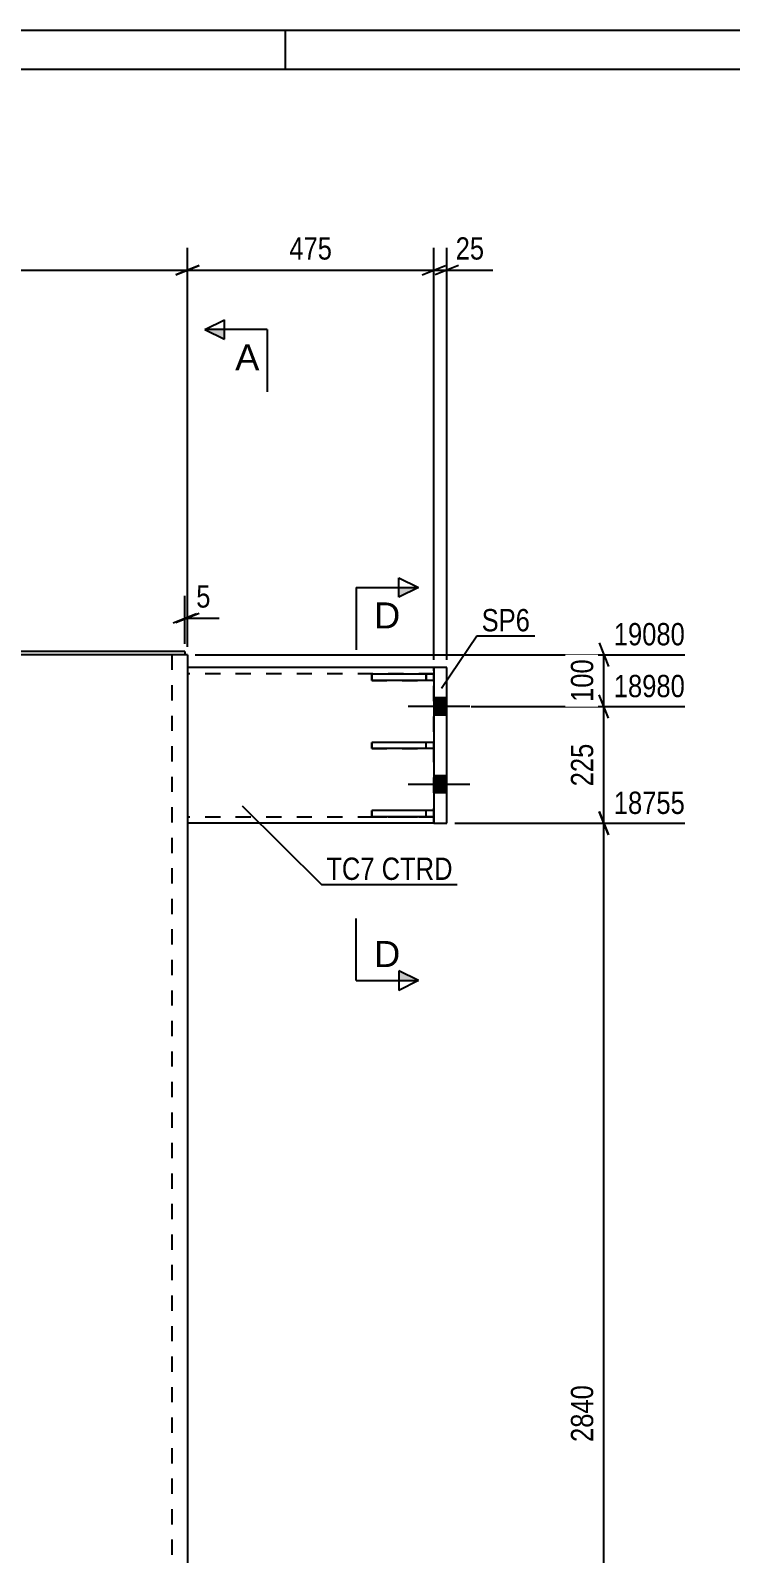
# Model space of a CAD drawing. Header units: millimetres. Extents: x 0 to 841, y 0 to 594.
# Drawn here: x 178.2 to 268.2, y 398.4 to 594 of the extents above; entities that cross this region are included whole.
import ezdxf

# ---------------------------------------------------------------- set-up
doc = ezdxf.new("R2010")
doc.units = ezdxf.units.MM
doc.linetypes.add('DXK_LINE_DOT2', pattern=[3.9198, 1.9599, -1.9599])
doc.styles.add('Arial', font='ARIAL.TTF', dxfattribs={"height": 0.2})
doc.styles.add('Arial Narrow', font='ARIALN.TTF', dxfattribs={"height": 0.2})

# ---------------------------------------------------------------- blocks, each defined once
blk = doc.blocks.new('Unknown-256180323-1134')
at = {"color": 5, "linetype": 'Continuous'}
for p, q in [((841, 594), (0, 594)), ((211, 589), (211, 594)), ((836, 589), (5, 589))]:
    blk.add_line(p, q, dxfattribs=at)
blk = doc.blocks.new('Part-256180323-2686 - 2658')
at = {"color": 2, "linetype": 'Continuous'}
for p, q in [((231.75, 512.16), (230.08, 512.16)), ((230.08, 512.16), (230.08, 492.16)), ((231.75, 492.16), (231.75, 512.16)), ((230.08, 492.16), (231.75, 492.16))]:
    blk.add_line(p, q, dxfattribs=at)
blk = doc.blocks.new('Part-256180323-2787 - 2658')
at = {"color": 2, "linetype": 'Continuous'}
for p, q in [((230.08, 511.32), (222.08, 511.32)), ((222.08, 510.52), (222.08, 511.32)), ((230.08, 511.32), (230.08, 510.52)), ((230.08, 510.52), (222.08, 510.52))]:
    blk.add_line(p, q, dxfattribs=at)
at = {"color": 7, "linetype": 'DXK_LINE_DOT2'}
blk.add_line((229.08, 510.52), (229.08, 511.32), dxfattribs=at)
blk = doc.blocks.new('Part-256180323-2837 - 2658')
at = {"color": 2, "linetype": 'Continuous'}
for p, q in [((230.08, 512.16), (198.41, 512.16)), ((230.08, 492.16), (198.41, 492.16))]:
    blk.add_line(p, q, dxfattribs=at)
at = {"color": 7, "linetype": 'DXK_LINE_DOT2'}
for p, q in [((198.41, 512.16), (198.41, 492.16)), ((230.08, 511.36), (198.41, 511.36)), ((230.08, 492.16), (230.08, 512.16)), ((230.08, 492.96), (198.41, 492.96))]:
    blk.add_line(p, q, dxfattribs=at)
blk = doc.blocks.new('Bolt-256180323-2849 - 2658')
at = {"linetype": 'Continuous'}
for points in [[(230.08, 508.26), (230.08, 506.06), (231.75, 506.06), (231.75, 508.26)], [(230.08, 508.26), (230.08, 506.06), (231.75, 506.06), (231.75, 508.26)], [(230.08, 498.26), (230.08, 496.06), (231.75, 496.06), (231.75, 498.26)], [(230.08, 498.26), (230.08, 496.06), (231.75, 496.06), (231.75, 498.26)]]:
    blk.add_hatch(color=1, dxfattribs=at).paths.add_polyline_path(points)
at = {"color": 1, "linetype": 'Continuous'}
for p, q in [((234.68, 507.16), (226.75, 507.16)), ((234.68, 507.16), (226.75, 507.16)), ((231.75, 508.26), (230.08, 508.26)), ((231.75, 508.26), (230.08, 508.26)), ((231.75, 506.06), (230.08, 506.06)), ((231.75, 506.06), (230.08, 506.06)), ((234.68, 497.16), (226.75, 497.16)), ((234.68, 497.16), (226.75, 497.16)), ((231.75, 498.26), (230.08, 498.26)), ((231.75, 498.26), (230.08, 498.26)), ((231.75, 496.06), (230.08, 496.06)), ((231.75, 496.06), (230.08, 496.06))]:
    blk.add_line(p, q, dxfattribs=at)
blk = doc.blocks.new('Part-256180323-2782 - 2658')
at = {"color": 2, "linetype": 'Continuous'}
for p, q in [((132.08, 514.22), (161.68, 514.22)), ((132.08, 514.22), (132.08, 513.82)), ((132.08, 513.82), (134.17, 513.82)), ((198.08, 514.22), (168.35, 514.22)), ((198.08, 513.82), (195.99, 513.82)), ((198.08, 514.22), (198.08, 513.82))]:
    blk.add_line(p, q, dxfattribs=at)
at = {"color": 7, "linetype": 'DXK_LINE_DOT2'}
for p, q in [((195.99, 513.82), (134.17, 513.82)), ((168.35, 514.22), (161.68, 514.22))]:
    blk.add_line(p, q, dxfattribs=at)
blk = doc.blocks.new('Part-256180323-2785 - 2658')
at = {"color": 7, "linetype": 'DXK_LINE_DOT2'}
for p, q in [((230.08, 511.32), (222.08, 511.32)), ((222.08, 511.32), (222.08, 510.52)), ((229.08, 511.32), (229.08, 510.52)), ((230.08, 510.52), (230.08, 511.32)), ((222.08, 510.52), (230.08, 510.52))]:
    blk.add_line(p, q, dxfattribs=at)
blk = doc.blocks.new('Part-256180323-2786 - 2658')
at = {"color": 7, "linetype": 'DXK_LINE_DOT2'}
for p, q in [((230.08, 502.56), (222.08, 502.56)), ((222.08, 502.56), (222.08, 501.76)), ((222.08, 501.76), (230.08, 501.76)), ((229.08, 501.76), (229.08, 502.56)), ((230.08, 501.76), (230.08, 502.56))]:
    blk.add_line(p, q, dxfattribs=at)
blk = doc.blocks.new('Part-256180323-2851 - 2658')
at = {"color": 2, "linetype": 'Continuous'}
for p, q in [((195.99, 513.82), (168.35, 513.82)), ((198.11, 513.82), (198.08, 513.82)), ((198.41, 513.82), (198.11, 513.82)), ((198.41, 513.82), (198.41, 358.7))]:
    blk.add_line(p, q, dxfattribs=at)
at = {"color": 7, "linetype": 'DXK_LINE_DOT2'}
for p, q in [((198.11, 513.82), (194.41, 513.82)), ((196.41, 513.82), (196.41, 358.7))]:
    blk.add_line(p, q, dxfattribs=at)
blk = doc.blocks.new('Part-256180323-2788 - 2658')
at = {"color": 2, "linetype": 'Continuous'}
for p, q in [((230.08, 502.56), (222.08, 502.56)), ((222.08, 501.76), (222.08, 502.56)), ((230.08, 501.76), (222.08, 501.76)), ((230.08, 502.56), (230.08, 501.76))]:
    blk.add_line(p, q, dxfattribs=at)
at = {"color": 7, "linetype": 'DXK_LINE_DOT2'}
blk.add_line((229.08, 501.76), (229.08, 502.56), dxfattribs=at)
blk = doc.blocks.new('Part-256180323-2794 - 2658')
at = {"color": 7, "linetype": 'DXK_LINE_DOT2'}
for p, q in [((230.08, 493.79), (222.08, 493.79)), ((222.08, 493.79), (222.08, 492.99)), ((229.08, 492.99), (229.08, 493.79)), ((230.08, 492.99), (230.08, 493.79)), ((222.08, 492.99), (230.08, 492.99))]:
    blk.add_line(p, q, dxfattribs=at)
blk = doc.blocks.new('Part-256180323-2915 - 2658')
at = {"color": 2, "linetype": 'Continuous'}
for p, q in [((230.08, 493.79), (222.08, 493.79)), ((222.08, 492.99), (222.08, 493.79)), ((230.08, 493.79), (230.08, 492.99)), ((230.08, 492.99), (222.08, 492.99))]:
    blk.add_line(p, q, dxfattribs=at)
at = {"color": 7, "linetype": 'DXK_LINE_DOT2'}
blk.add_line((229.08, 492.99), (229.08, 493.79), dxfattribs=at)
blk = doc.blocks.new('StraightDimension-256180323-3304 - 2658')
at = {"color": 7, "linetype": 'Continuous'}
for p, q in [((234.88, 507.16), (262.33, 507.16)), ((252.49, 505.66), (251.29, 508.66)), ((251.89, 492.16), (251.89, 507.16)), ((251.29, 493.66), (252.49, 490.66)), ((232.75, 492.16), (262.33, 492.16))]:
    blk.add_line(p, q, dxfattribs=at)
at = {"color": 0, "linetype": 'Continuous'}
blk.add_wipeout([(262.93, 507.76), (262.93, 511.96), (252.59, 511.96), (252.59, 507.76)], dxfattribs=at)
at = {"color": 0}
blk.add_wipeout([(251.14, 503), (246.94, 503), (246.94, 496.31), (251.14, 496.31)], dxfattribs=at)
at = {"color": 3, "linetype": 'Continuous', "style": 'Arial Narrow'}
blk.add_text('18980', height=2.863, dxfattribs=at).set_placement((253.19, 508.36))
at = {"color": 3, "style": 'Arial Narrow'}
blk.add_text('225', height=2.863, rotation=90.0002, dxfattribs=at).set_placement((250.54, 496.91))
blk = doc.blocks.new('StraightDimension-256180323-3021 - 2658')
at = {"color": 7, "linetype": 'Continuous'}
for p, q in [((198.08, 515.22), (198.08, 521.37)), ((198.41, 514.82), (198.41, 521.37)), ((196.58, 517.92), (199.58, 519.12)), ((199.91, 519.12), (196.91, 517.92)), ((198.08, 518.52), (198.41, 518.52))]:
    blk.add_line(p, q, dxfattribs=at)
at = {"color": 0}
blk.add_wipeout([(201.97, 519.27), (201.97, 523.47), (198.94, 523.47), (198.94, 519.27)], dxfattribs=at)
at = {"color": 7, "linetype": 'Continuous'}
blk.add_line((198.41, 518.52), (202.49, 518.52), dxfattribs=at)
blk.add_line((198.41, 518.52), (202.49, 518.52), dxfattribs=at)
at = {"color": 3, "style": 'Arial Narrow'}
blk.add_text('5', height=2.86, dxfattribs=at).set_placement((199.54, 519.87))
blk = doc.blocks.new('StraightDimension-256180323-3295 - 2658')
at = {"color": 7, "linetype": 'Continuous'}
for p, q in [((252.49, 490.66), (251.29, 493.66)), ((232.75, 492.16), (262.33, 492.16)), ((251.89, 340.53), (251.89, 492.16)), ((234.88, 340.53), (262.33, 340.53)), ((251.29, 342.03), (252.49, 339.03))]:
    blk.add_line(p, q, dxfattribs=at)
at = {"color": 0, "linetype": 'Continuous'}
blk.add_wipeout([(262.93, 492.76), (262.93, 496.96), (252.59, 496.96), (252.59, 492.76)], dxfattribs=at)
at = {"color": 0}
blk.add_wipeout([(251.14, 420.6), (246.94, 420.6), (246.94, 412.09), (251.14, 412.09)], dxfattribs=at)
at = {"color": 3, "linetype": 'Continuous', "style": 'Arial Narrow'}
blk.add_text('18755', height=2.863, dxfattribs=at).set_placement((253.19, 493.36))
at = {"color": 3, "style": 'Arial Narrow'}
blk.add_text('2840', height=2.863, rotation=90.0002, dxfattribs=at).set_placement((250.54, 412.69))
blk = doc.blocks.new('StraightDimension-256180323-3313 - 2658')
at = {"color": 7, "linetype": 'Continuous'}
for p, q in [((251.29, 515.32), (252.49, 512.32)), ((199.41, 513.82), (262.33, 513.82)), ((251.89, 507.16), (251.89, 513.82)), ((234.88, 507.16), (262.33, 507.16)), ((252.49, 505.66), (251.29, 508.66))]:
    blk.add_line(p, q, dxfattribs=at)
at = {"color": 0, "linetype": 'Continuous'}
blk.add_wipeout([(262.93, 514.42), (262.93, 518.62), (252.59, 518.62), (252.59, 514.42)], dxfattribs=at)
at = {"color": 0}
blk.add_wipeout([(251.14, 513.83), (246.94, 513.83), (246.94, 507.15), (251.14, 507.15)], dxfattribs=at)
at = {"color": 3, "linetype": 'Continuous', "style": 'Arial Narrow'}
blk.add_text('19080', height=2.863, dxfattribs=at).set_placement((253.19, 515.02))
at = {"color": 3, "style": 'Arial Narrow'}
blk.add_text('100', height=2.863, rotation=90.0002, dxfattribs=at).set_placement((250.54, 507.75))
blk = doc.blocks.new('StraightDimension-256180323-8641 - 2658')
at = {"color": 7, "linetype": 'Continuous'}
for p, q in [((230.08, 513.16), (230.08, 566.07)), ((231.75, 513.16), (231.75, 566.07)), ((228.58, 562.62), (231.58, 563.82)), ((233.25, 563.82), (230.25, 562.62)), ((230.08, 563.22), (231.75, 563.22))]:
    blk.add_line(p, q, dxfattribs=at)
at = {"color": 0}
blk.add_wipeout([(237.13, 563.97), (237.13, 568.17), (232.27, 568.17), (232.27, 563.97)], dxfattribs=at)
at = {"color": 7, "linetype": 'Continuous'}
blk.add_line((231.75, 563.22), (237.65, 563.22), dxfattribs=at)
blk.add_line((231.75, 563.22), (237.65, 563.22), dxfattribs=at)
at = {"color": 3, "style": 'Arial Narrow'}
blk.add_text('25', height=2.863, dxfattribs=at).set_placement((232.87, 564.57))
blk = doc.blocks.new('StraightDimension-256180323-8642 - 2658')
at = {"color": 7, "linetype": 'Continuous'}
for p, q in [((198.41, 514.82), (198.41, 566.07)), ((230.08, 513.16), (230.08, 566.07)), ((199.91, 563.82), (196.91, 562.62)), ((228.58, 562.62), (231.58, 563.82)), ((198.41, 563.22), (230.08, 563.22))]:
    blk.add_line(p, q, dxfattribs=at)
at = {"color": 0}
blk.add_wipeout([(217.59, 563.97), (217.59, 568.17), (210.9, 568.17), (210.9, 563.97)], dxfattribs=at)
at = {"color": 3, "style": 'Arial Narrow'}
blk.add_text('475', height=2.863, dxfattribs=at).set_placement((211.5, 564.57))
blk = doc.blocks.new('StraightDimension-256180323-8643 - 2658')
at = {"color": 7, "linetype": 'Continuous'}
for p, q in [((131.75, 514.82), (131.75, 566.07)), ((198.41, 514.82), (198.41, 566.07)), ((133.25, 563.82), (130.25, 562.62)), ((196.91, 562.62), (199.91, 563.82)), ((131.75, 563.22), (198.41, 563.22))]:
    blk.add_line(p, q, dxfattribs=at)
at = {"color": 0}
blk.add_wipeout([(169.34, 563.97), (169.34, 568.17), (160.82, 568.17), (160.82, 563.97)], dxfattribs=at)
at = {"color": 3, "style": 'Arial Narrow'}
blk.add_text('1000', height=2.863, dxfattribs=at).set_placement((161.42, 564.57))
blk = doc.blocks.new('Mark-256180323-2682 - 2658')
at = {"color": 0}
blk.add_wipeout([(242.43, 516.82), (242.43, 519.82), (236.21, 519.82), (236.21, 516.82)], dxfattribs=at)
blk.add_wipeout([(242.43, 516.82), (242.43, 519.82), (236.21, 519.82), (236.21, 516.82)], dxfattribs=at)
at = {"color": 30, "linetype": 'Continuous'}
for p, q in [((231.07, 509.5), (235.61, 516.22)), ((235.61, 516.22), (243.03, 516.22))]:
    blk.add_line(p, q, dxfattribs=at)
at = {"color": 3, "style": 'Arial Narrow'}
blk.add_text('SP6', height=2.863, dxfattribs=at).set_placement((236.21, 516.82))
blk = doc.blocks.new('Mark-256180323-2833 - 2658')
at = {"color": 0}
blk.add_wipeout([(222.46, 484.89), (222.46, 487.89), (216.25, 487.89), (216.25, 484.89)], dxfattribs=at)
blk.add_wipeout([(222.46, 484.89), (222.46, 487.89), (216.25, 487.89), (216.25, 484.89)], dxfattribs=at)
at = {"color": 30, "linetype": 'Continuous'}
blk.add_line((205.42, 494.39), (215.65, 484.29), dxfattribs=at)
at = {"color": 3, "style": 'Arial Narrow'}
blk.add_text('TC7', height=2.863, dxfattribs=at).set_placement((216.25, 484.89))
at = {"color": 0}
blk.add_wipeout([(232.48, 484.89), (232.48, 487.89), (223.36, 487.89), (223.36, 484.89)], dxfattribs=at)
blk.add_wipeout([(232.48, 484.89), (232.48, 487.89), (223.36, 487.89), (223.36, 484.89)], dxfattribs=at)
at = {"color": 30, "linetype": 'Continuous'}
blk.add_line((215.65, 484.29), (233.08, 484.29), dxfattribs=at)
at = {"color": 3, "style": 'Arial Narrow'}
blk.add_text('CTRD', height=2.863, dxfattribs=at).set_placement((223.36, 484.89))
blk = doc.blocks.new('SectionMark-256180323-3384 - 2658')
at = {"color": 6, "linetype": 'Continuous'}
for p, q in [((220.08, 522.44), (220.08, 514.44)), ((220.08, 522.44), (228.08, 522.44)), ((225.58, 523.69), (228.08, 522.44)), ((220.08, 471.95), (220.08, 479.95)), ((220.08, 471.95), (228.08, 471.95)), ((228.08, 471.95), (225.58, 470.7))]:
    blk.add_line(p, q, dxfattribs=at)
at = {"color": 0, "linetype": 'Continuous'}
for points in [[(225.74, 517.19), (225.74, 520.69), (221.08, 520.69), (221.08, 517.19)], [(225.74, 473.7), (225.74, 477.2), (221.08, 477.2), (221.08, 473.7)]]:
    blk.add_wipeout(points, dxfattribs=at)
at = {"linetype": 'Continuous'}
for points in [[(225.58, 521.19), (225.58, 522.44), (228.08, 522.44)], [(225.58, 471.95), (225.58, 473.2), (228.08, 471.95)]]:
    blk.add_hatch(color=6, dxfattribs=at).paths.add_polyline_path(points)
at = {"color": 6, "linetype": 'Continuous'}
for p, q in [((225.58, 521.19), (225.58, 523.69)), ((228.08, 522.44), (225.58, 521.19)), ((228.08, 471.95), (225.58, 473.2)), ((225.58, 473.2), (225.58, 470.7))]:
    blk.add_line(p, q, dxfattribs=at)
at = {"color": 3, "linetype": 'Continuous', "style": 'Arial'}
for p in [(221.08, 517.19), (221.08, 473.7)]:
    blk.add_text(' D', height=3.343, dxfattribs=at).set_placement(p)
blk = doc.blocks.new('SectionMark-256180323-3388 - 2658')
at = {"linetype": 'Continuous'}
blk.add_hatch(color=6, dxfattribs=at).paths.add_polyline_path([(203.15, 555.6), (203.15, 554.35), (200.65, 555.6)])
at = {"color": 6, "linetype": 'Continuous'}
for p, q in [((200.65, 555.6), (203.15, 556.85)), ((203.15, 554.35), (203.15, 556.85)), ((208.65, 555.6), (200.65, 555.6)), ((200.65, 555.6), (203.15, 554.35)), ((208.65, 555.6), (208.65, 547.6))]:
    blk.add_line(p, q, dxfattribs=at)
at = {"color": 0, "linetype": 'Continuous'}
blk.add_wipeout([(207.65, 550.35), (207.65, 553.85), (204.54, 553.85), (204.54, 550.35)], dxfattribs=at)
at = {"color": 3, "linetype": 'Continuous', "style": 'Arial'}
blk.add_text('A', height=3.34, rotation=-0.0115, dxfattribs=at).set_placement((204.54, 550.35))

msp = doc.modelspace()

# ---------------------------------------------------------------- block references
for name in ['Unknown-256180323-1134', 'Part-256180323-2851 - 2658', 'Part-256180323-2782 - 2658', 'Part-256180323-2837 - 2658', 'Part-256180323-2787 - 2658', 'Part-256180323-2785 - 2658', 'Part-256180323-2686 - 2658', 'Bolt-256180323-2849 - 2658', 'Part-256180323-2786 - 2658', 'Part-256180323-2788 - 2658', 'Part-256180323-2794 - 2658', 'Part-256180323-2915 - 2658']:
    msp.add_blockref(name, (0, 0))

# ---------------------------------------------------------------- next in the draw order: block references
for name in ['StraightDimension-256180323-3021 - 2658', 'StraightDimension-256180323-3304 - 2658']:
    msp.add_blockref(name, (0, 0))

# ---------------------------------------------------------------- next in the draw order: block references
for name in ['StraightDimension-256180323-3313 - 2658', 'StraightDimension-256180323-3295 - 2658']:
    msp.add_blockref(name, (0, 0))

# ---------------------------------------------------------------- next in the draw order: block references
for name in ['StraightDimension-256180323-8641 - 2658', 'Mark-256180323-2833 - 2658']:
    msp.add_blockref(name, (0, 0))

# ---------------------------------------------------------------- next in the draw order: block references
msp.add_blockref('StraightDimension-256180323-8642 - 2658', (0, 0))

# ---------------------------------------------------------------- next in the draw order: block references
for name in ['StraightDimension-256180323-8643 - 2658', 'SectionMark-256180323-3384 - 2658', 'Mark-256180323-2682 - 2658']:
    msp.add_blockref(name, (0, 0))

# ---------------------------------------------------------------- next in the draw order: block references
msp.add_blockref('SectionMark-256180323-3388 - 2658', (0, 0))

doc.saveas('drawing.dxf')
